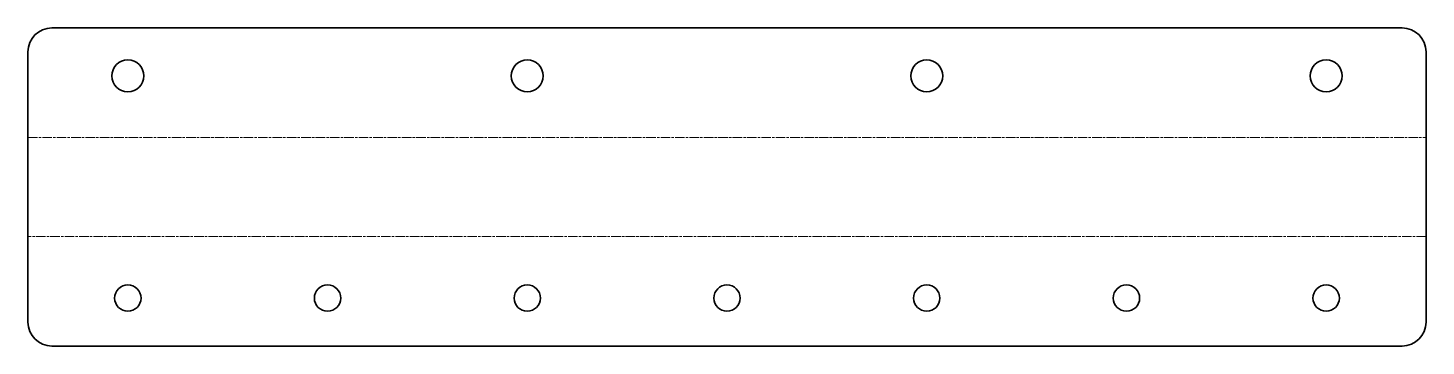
# Model space of a CAD drawing. Header units: inches. Extents: x 0 to 350, y 0 to 80.
import ezdxf

# ---------------------------------------------------------------- set-up
doc = ezdxf.new("R2010")
doc.units = ezdxf.units.IN
doc.header["$MEASUREMENT"] = 0
doc.linetypes.add('Chain', pattern=[13.68, 9.12, -1.14, 2.28, -1.14])
doc.layers.add('SIMUMAK Bend Centerline (ISO)', color=7, linetype='Chain', lineweight=9)
doc.layers.add('SIMUMAK Visible (ISO)', color=7, linetype='Continuous', lineweight=35)

# ---------------------------------------------------------------- blocks, each defined once
blk = doc.blocks.new('SIL-V025-SAPL001_Sheet_2_SIL-V025-SAPL001 (desplegada)')
at = {"layer": 'SIMUMAK Bend Centerline (ISO)', "ltscale": 0.263158}
for p, q in [((-175, 12.39), (175, 12.39)), ((175, -12.39), (-175, -12.39))]:
    blk.add_line(p, q, dxfattribs=at)
at = {"layer": 'SIMUMAK Visible (ISO)'}
for p, q in [((169, 39.79), (-169, 39.79)), ((-175, 33.79), (-175, -33.79)), ((175, 33.79), (175, -33.79)), ((169, -39.79), (-169, -39.79))]:
    blk.add_line(p, q, dxfattribs=at)
for centre, radius in [((-150, 27.79), 4), ((-50, 27.79), 4), ((50, 27.79), 4), ((150, 27.79), 4), ((-150, -27.79), 3.3), ((-100, -27.79), 3.3), ((-50, -27.79), 3.3), ((0, -27.79), 3.3), ((50, -27.79), 3.3), ((100, -27.79), 3.3), ((150, -27.79), 3.3)]:
    blk.add_circle(centre, radius, dxfattribs=at)
at = {"layer": 'SIMUMAK Visible (ISO)', "extrusion": (0, 0, -1)}
for centre, start, end in [((169, 33.79), 0, 90), ((-169, 33.79), 90, 180), ((169, -33.79), 270, 360), ((-169, -33.79), 180, 270)]:
    blk.add_arc(centre, 6, start, end, dxfattribs=at)

msp = doc.modelspace()

# ---------------------------------------------------------------- block references
msp.add_blockref('SIL-V025-SAPL001_Sheet_2_SIL-V025-SAPL001 (desplegada)', (175, 39.79))

doc.saveas('drawing.dxf')
